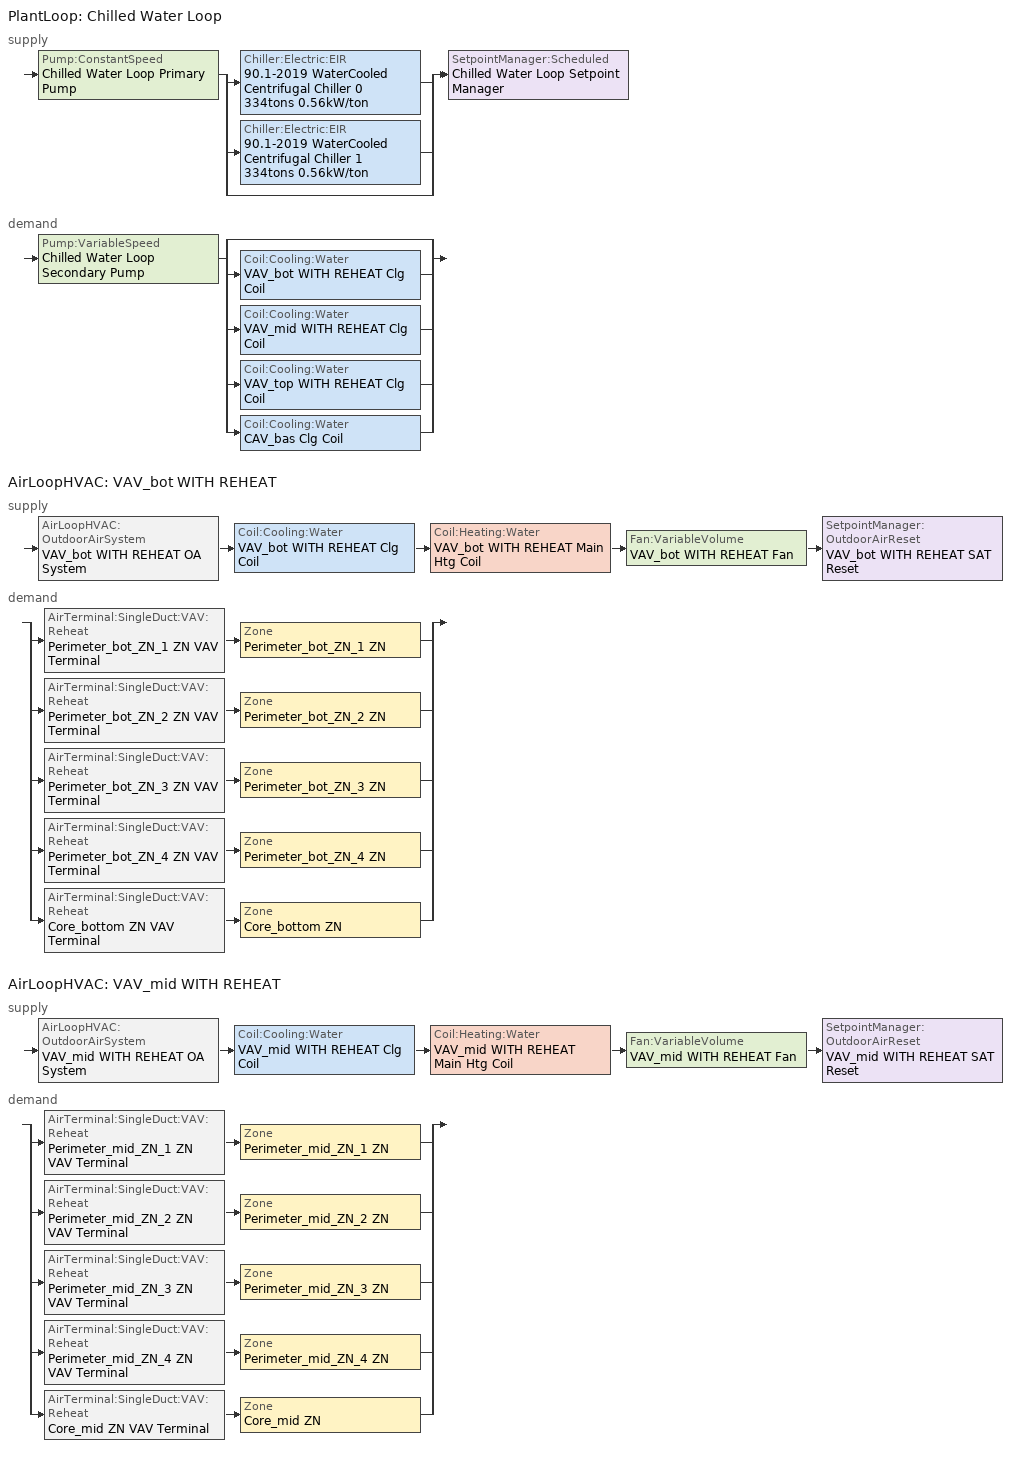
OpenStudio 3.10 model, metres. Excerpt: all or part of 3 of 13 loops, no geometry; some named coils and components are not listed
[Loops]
PlantLoop 'Chilled Water Loop'
 supply: Pump:ConstantSpeed 'Chilled Water Loop Primary Pump' > split
  | Chiller:Electric:EIR '90.1-2019 WaterCooled  Centrifugal Chiller 0 334tons 0.56kW/ton'
  | Chiller:Electric:EIR '90.1-2019 WaterCooled  Centrifugal Chiller 1 334tons 0.56kW/ton'
  | bypass
  join > SetpointManager:Scheduled 'Chilled Water Loop Setpoint Manager'
 demand: Pump:VariableSpeed 'Chilled Water Loop Secondary Pump' > split
  | bypass
  | Coil:Cooling:Water 'VAV_bot WITH REHEAT Clg Coil'
  | Coil:Cooling:Water 'VAV_mid WITH REHEAT Clg Coil'
  | Coil:Cooling:Water 'VAV_top WITH REHEAT Clg Coil'
  | Coil:Cooling:Water 'CAV_bas Clg Coil'
AirLoopHVAC 'VAV_bot WITH REHEAT'
 supply: AirLoopHVAC:OutdoorAirSystem 'VAV_bot WITH REHEAT OA System' > Coil:Cooling:Water 'VAV_bot WITH REHEAT Clg Coil' > Coil:Heating:Water 'VAV_bot WITH REHEAT Main Htg Coil' > Fan:VariableVolume 'VAV_bot WITH REHEAT Fan' > SetpointManager:OutdoorAirReset 'VAV_bot WITH REHEAT SAT Reset'
 demand: split
  | AirTerminal:SingleDuct:VAV:Reheat 'Perimeter_bot_ZN_1 ZN VAV Terminal' > Zone 'Perimeter_bot_ZN_1 ZN'
  | AirTerminal:SingleDuct:VAV:Reheat 'Perimeter_bot_ZN_2 ZN VAV Terminal' > Zone 'Perimeter_bot_ZN_2 ZN'
  | AirTerminal:SingleDuct:VAV:Reheat 'Perimeter_bot_ZN_3 ZN VAV Terminal' > Zone 'Perimeter_bot_ZN_3 ZN'
  | AirTerminal:SingleDuct:VAV:Reheat 'Perimeter_bot_ZN_4 ZN VAV Terminal' > Zone 'Perimeter_bot_ZN_4 ZN'
  | AirTerminal:SingleDuct:VAV:Reheat 'Core_bottom ZN VAV Terminal' > Zone 'Core_bottom ZN'
AirLoopHVAC 'VAV_mid WITH REHEAT'
 supply: AirLoopHVAC:OutdoorAirSystem 'VAV_mid WITH REHEAT OA System' > Coil:Cooling:Water 'VAV_mid WITH REHEAT Clg Coil' > Coil:Heating:Water 'VAV_mid WITH REHEAT Main Htg Coil' > Fan:VariableVolume 'VAV_mid WITH REHEAT Fan' > SetpointManager:OutdoorAirReset 'VAV_mid WITH REHEAT SAT Reset'
 demand: split
  | AirTerminal:SingleDuct:VAV:Reheat 'Perimeter_mid_ZN_1 ZN VAV Terminal' > Zone 'Perimeter_mid_ZN_1 ZN'
  | AirTerminal:SingleDuct:VAV:Reheat 'Perimeter_mid_ZN_2 ZN VAV Terminal' > Zone 'Perimeter_mid_ZN_2 ZN'
  | AirTerminal:SingleDuct:VAV:Reheat 'Perimeter_mid_ZN_3 ZN VAV Terminal' > Zone 'Perimeter_mid_ZN_3 ZN'
  | AirTerminal:SingleDuct:VAV:Reheat 'Perimeter_mid_ZN_4 ZN VAV Terminal' > Zone 'Perimeter_mid_ZN_4 ZN'
  | AirTerminal:SingleDuct:VAV:Reheat 'Core_mid ZN VAV Terminal' > Zone 'Core_mid ZN'
[Sizing:Zone] Zone Cooling Design Supply Air Temperature Input Method=SupplyAirTemperature; Zone Cooling Design Supply Air Temperature {C}=12.7778; Zone Cooling Design Supply Air Temperature Difference {deltaC}=11.11; Zone Heating Design Supply Air Temperature Input Method=SupplyAirTemperature; Zone Heating Design Supply Air Temperature {C}=40; Zone Heating Design Supply Air Temperature Difference {deltaC}=11.11; Zone Cooling Design Supply Air Humidity Ratio {kg-H2O/kg-air}=0.0085; Zone Heating Design Supply Air Humidity Ratio {kg-H2O/kg-air}=0.008; Cooling Design Air Flow Method=DesignDayWithLimit; Heating Design Air Flow Method=DesignDay; Heating Maximum Air Flow Fraction=1; Account for Dedicated Outdoor Air System=No; Dedicated Outdoor Air System Control Strategy=NeutralSupplyAir; Dedicated Outdoor Air Low Setpoint Temperature for Design {C}=autosize; Dedicated Outdoor Air High Setpoint Temperature for Design {C}=autosize; Zone Load Sizing Method=Sensible Load Only No Latent Load; Zone Latent Cooling Design Supply Air Humidity Ratio Input Method=HumidityRatioDifference; Zone Cooling Design Supply Air Humidity Ratio Difference {kgWater/kgDryAir}=0.005; Zone Latent Heating Design Supply Air Humidity Ratio Input Method=HumidityRatioDifference; Zone Humidification Design Supply Air Humidity Ratio Difference {kgWater/kgDryAir}=0.005; Design Minimum Zone Ventilation Efficiency=0.6; Sizing Option=Coincident
Core_bottom ZN; Core_mid ZN; Perimeter_bot_ZN_1 ZN; Perimeter_bot_ZN_2 ZN; Perimeter_bot_ZN_3 ZN; Perimeter_bot_ZN_4 ZN; Perimeter_mid_ZN_1 ZN; Perimeter_mid_ZN_2 ZN; Perimeter_mid_ZN_3 ZN; Perimeter_mid_ZN_4 ZN
[Zone equipment]
Core_bottom ZN: Core_bottom ZN VAV Terminal
Core_mid ZN: Core_mid ZN VAV Terminal
Perimeter_bot_ZN_1 ZN: Perimeter_bot_ZN_1 ZN VAV Terminal
Perimeter_bot_ZN_2 ZN: Perimeter_bot_ZN_2 ZN VAV Terminal
Perimeter_bot_ZN_3 ZN: Perimeter_bot_ZN_3 ZN VAV Terminal
Perimeter_bot_ZN_4 ZN: Perimeter_bot_ZN_4 ZN VAV Terminal
Perimeter_mid_ZN_1 ZN: Perimeter_mid_ZN_1 ZN VAV Terminal
Perimeter_mid_ZN_2 ZN: Perimeter_mid_ZN_2 ZN VAV Terminal
Perimeter_mid_ZN_3 ZN: Perimeter_mid_ZN_3 ZN VAV Terminal
Perimeter_mid_ZN_4 ZN: Perimeter_mid_ZN_4 ZN VAV Terminal
[PlantLoop]
Chilled Water Loop: Glycol Concentration=0; Maximum Loop Temperature {C}=40; Minimum Loop Temperature {C}=1; Plant Loop Volume {m3}=Autocalculate; Load Distribution Scheme=Optimal; Common Pipe Simulation=CommonPipe
[Sizing:Plant]
Chilled Water Loop: Loop Type=Cooling; Design Loop Exit Temperature {C}=6.66667; Loop Design Temperature Difference {deltaC}=8.33333; Sizing Option=NonCoincident; Zone Timesteps in Averaging Window=1; Coincident Sizing Factor Mode=None
[SetpointManager:Scheduled]
Chilled Water Loop Setpoint Manager: Control Variable=Temperature; Schedule=Chilled Water Loop Temp - 44F; Setpoint Node or NodeList=Chilled Water Loop Supply Outlet Node
[Pump:VariableSpeed]
Chilled Water Loop Secondary Pump: Rated Pump Head {Pa}=134508; Motor Efficiency=0.946296; Fraction of Motor Inefficiencies to Fluid Stream=0; Coefficient 1 of the Part Load Performance Curve=0; Coefficient 2 of the Part Load Performance Curve=0.0205; Coefficient 3 of the Part Load Performance Curve=0.4101; Coefficient 4 of the Part Load Performance Curve=0.5753; Pump Control Type=Intermittent; Skin Loss Radiative Fraction=0.5; Design Power Sizing Method=PowerPerFlowPerPressure; Design Electric Power per Unit Flow Rate {W/(m3/s)}=348701.1; Design Shaft Power per Unit Flow Rate per Unit Head {W-s/m3-Pa}=1.28205; Design Minimum Flow Rate Fraction=0
[Pump:ConstantSpeed]
Chilled Water Loop Primary Pump: Rated Flow Rate {m3/s}=autosize; Rated Pump Head {Pa}=44836; Rated Power Consumption {W}=autosize; Motor Efficiency=0.927087; Fraction of Motor Inefficiencies to Fluid Stream=0; Pump Control Type=Intermittent; Design Power Sizing Method=PowerPerFlowPerPressure; Design Electric Power per Unit Flow Rate {W/(m3/s)}=348701.1; Design Shaft Power per Unit Flow Rate per Unit Head {W-s/m3-Pa}=1.28205
[AirLoopHVAC] Availability Schedule=OfficeLarge HVACOperationSchd; Design Supply Air Flow Rate {m3/s}=autosize; Design Return Air Flow Fraction of Supply Air Flow=1
VAV_bot WITH REHEAT; VAV_mid WITH REHEAT
[Sizing:System] Type of Load to Size On=Sensible; Central Heating Maximum System Air Flow Ratio=0.3; Preheat Design Temperature {C}=7.22222; Preheat Design Humidity Ratio {kg-H2O/kg-Air}=0.008; Precool Design Temperature {C}=12.7778; Precool Design Humidity Ratio {kg-H2O/kg-Air}=0.008; Central Cooling Design Supply Air Temperature {C}=12.7778; Central Heating Design Supply Air Temperature {C}=12.7778; Sizing Option=Coincident; 100% Outdoor Air in Cooling=No; 100% Outdoor Air in Heating=No; Central Cooling Design Supply Air Humidity Ratio {kg-H2O/kg-Air}=0.0085; Central Heating Design Supply Air Humidity Ratio {kg-H2O/kg-Air}=0.008; Cooling Design Air Flow Method=DesignDay; Heating Design Air Flow Method=DesignDay; System Outdoor Air Method=ZoneSum; Zone Maximum Outdoor Air Fraction=1; Cooling Supply Air Flow Rate Per Floor Area {m3/s-m2}=0.00996765; Cooling Fraction of Autosized Cooling Supply Air Flow Rate=1; Cooling Supply Air Flow Rate Per Unit Cooling Capacity {m3/s-W}=3.94755e-05; Heating Supply Air Flow Rate Per Floor Area {m3/s-m2}=0.00996765; Heating Fraction of Autosized Heating Supply Air Flow Rate=1; Heating Fraction of Autosized Cooling Supply Air Flow Rate=1; Heating Supply Air Flow Rate Per Unit Heating Capacity {m3/s-W}=3.15882e-05; Cooling Design Capacity Method=CoolingDesignCapacity; Cooling Design Capacity {W}=autosize; Cooling Design Capacity Per Floor Area {W/m2}=234.7; Fraction of Autosized Cooling Design Capacity=1; Heating Design Capacity Method=HeatingDesignCapacity; Heating Design Capacity {W}=autosize; Heating Design Capacity Per Floor Area {W/m2}=157; Fraction of Autosized Heating Design Capacity=1; Central Cooling Capacity Control Method=OnOff; Occupant Diversity=autosize
Name | Design Outdoor Air Flow Rate {m3/s}
VAV_bot WITH REHEAT | 2.03056
VAV_mid WITH REHEAT | 20.3056
[Fan:VariableVolume] Availability Schedule=Always On Discrete; Pressure Rise {Pa}=1389.92; Maximum Flow Rate {m3/s}=Autosize; Fan Power Minimum Flow Rate Input Method=Fraction; Fan Power Minimum Flow Fraction=0.25; Fan Power Minimum Air Flow Rate {m3/s}=0; Motor In Airstream Fraction=1; Fan Power Coefficient 1=0.04076; Fan Power Coefficient 2=0.0881; Fan Power Coefficient 3=-0.0729; Fan Power Coefficient 4=0.9437; Fan Power Coefficient 5=0
Name | Fan Total Efficiency | Motor Efficiency
VAV_bot WITH REHEAT Fan | 0.6084 | 0.936
VAV_mid WITH REHEAT Fan | 0.6253 | 0.962
[Controller:WaterCoil] Action=Reverse; Minimum Actuated Flow {m3/s}=0
Name | Water Coil
VAV_bot WITH REHEAT Clg Coil Controller | VAV_bot WITH REHEAT Clg Coil
VAV_mid WITH REHEAT Clg Coil Controller | VAV_mid WITH REHEAT Clg Coil
VAV_top WITH REHEAT Clg Coil Controller | VAV_top WITH REHEAT Clg Coil
CAV_bas Clg Coil Controller | CAV_bas Clg Coil
[Coil:Cooling:Water] Availability Schedule=Always On Discrete; Design Inlet Water Temperature {C}=Autosize; Heat Exchanger Configuration=CrossFlow
VAV_bot WITH REHEAT Clg Coil; VAV_mid WITH REHEAT Clg Coil; VAV_top WITH REHEAT Clg Coil; CAV_bas Clg Coil
[Controller:OutdoorAir] Minimum Outdoor Air Flow Rate {m3/s}=0; Maximum Outdoor Air Flow Rate {m3/s}=Autosize; Economizer Control Type=DifferentialEnthalpy; Economizer Control Action Type=ModulateFlow; Lockout Type=LockoutWithHeating; Minimum Limit Type=FixedMinimum; Minimum Outdoor Air Schedule=OfficeLarge MinOA_MotorizedDamper_Sched; High Humidity Control=No; High Humidity Outdoor Air Flow Ratio=1; Control High Indoor Humidity Based on Outdoor Humidity Ratio=Yes; Heat Recovery Bypass Control Type=BypassWhenOAFlowGreaterThanMinimum; Economizer Operation Staging=InterlockedWithMechanicalCooling
Name | Maximum Fraction of Outdoor Air Schedule | Controller Mechanical Ventilation
VAV_bot WITH REHEAT OA Controller | VAV_bot WITH REHEAT_MAX_OA_FRAC | VAV_bot WITH REHEAT Vent Controller
VAV_mid WITH REHEAT OA Controller | VAV_mid WITH REHEAT_MAX_OA_FRAC | VAV_mid WITH REHEAT Vent Controller
[Controller:MechanicalVentilation] Availability Schedule=Always On Discrete; System Outdoor Air Method=Standard62.1VentilationRateProcedureWithLimit
VAV_bot WITH REHEAT Vent Controller; VAV_mid WITH REHEAT Vent Controller
[AirLoopHVAC:OutdoorAirSystem]
Name | Controller
VAV_bot WITH REHEAT OA System | VAV_bot WITH REHEAT OA Controller
VAV_mid WITH REHEAT OA System | VAV_mid WITH REHEAT OA Controller
[AirTerminal:SingleDuct:VAV:Reheat] Availability Schedule=Always On Discrete; Maximum Air Flow Rate {m3/s}=AutoSize; Zone Minimum Air Flow Input Method=Scheduled; Constant Minimum Air Flow Fraction=0; Fixed Minimum Air Flow Rate {m3/s}=0; Maximum Hot Water or Steam Flow Rate {m3/s}=AutoSize; Minimum Hot Water or Steam Flow Rate {m3/s}=0; Convergence Tolerance=0.001; Damper Heating Action=ReverseWithLimits; Maximum Flow per Zone Floor Area During Reheat {m3/s-m2}=AutoSize; Maximum Flow Fraction During Reheat=0.5; Maximum Reheat Air Temperature {C}=40; Control For Outdoor Air=No
Name | Minimum Air Flow Fraction Schedule | Reheat Coil
Perimeter_bot_ZN_1 ZN VAV Terminal | Perimeter_bot_ZN_1 ZN VAV Terminal - MDP - adjusted | Perimeter_bot_ZN_1 ZN Reheat Coil
Perimeter_bot_ZN_2 ZN VAV Terminal | Perimeter_bot_ZN_2 ZN VAV Terminal - MDP - adjusted | Perimeter_bot_ZN_2 ZN Reheat Coil
Perimeter_bot_ZN_3 ZN VAV Terminal | Perimeter_bot_ZN_3 ZN VAV Terminal - MDP - adjusted | Perimeter_bot_ZN_3 ZN Reheat Coil
Perimeter_bot_ZN_4 ZN VAV Terminal | Perimeter_bot_ZN_4 ZN VAV Terminal - MDP - adjusted | Perimeter_bot_ZN_4 ZN Reheat Coil
Core_bottom ZN VAV Terminal | Core_bottom ZN VAV Terminal - MDP - adjusted | Core_bottom ZN Reheat Coil
Perimeter_mid_ZN_1 ZN VAV Terminal | Perimeter_mid_ZN_1 ZN VAV Terminal - MDP - adjusted | Perimeter_mid_ZN_1 ZN Reheat Coil
Perimeter_mid_ZN_2 ZN VAV Terminal | Perimeter_mid_ZN_2 ZN VAV Terminal - MDP - adjusted | Perimeter_mid_ZN_2 ZN Reheat Coil
Perimeter_mid_ZN_3 ZN VAV Terminal | Perimeter_mid_ZN_3 ZN VAV Terminal - MDP - adjusted | Perimeter_mid_ZN_3 ZN Reheat Coil
Perimeter_mid_ZN_4 ZN VAV Terminal | Perimeter_mid_ZN_4 ZN VAV Terminal - MDP - adjusted | Perimeter_mid_ZN_4 ZN Reheat Coil
Core_mid ZN VAV Terminal | Core_mid ZN VAV Terminal - MDP - adjusted | Core_mid ZN Reheat Coil
[EnergyManagementSystem:Program]
ems_VAV_top_WITH_REHEAT_OptimumStartProg0: IF DaylightSavings==0 && DayOfWeek>1 && Hour==5 && OAT_3<23.9 && OAT_3>1.7; SET ems_VAV_top_WITH_REHEAT_ClgSch0 = 29.4; SET ems_VAV_top_WITH_REHEAT_HtgSch0 = 15.6; ELSEIF DaylightSavings==0 && DayOfWeek==1 && Hour==7 && OAT_3<23.9 && OAT_3>1.7; SET ems_VAV_top_WITH_REHEAT_ClgSch0 = 29.4; SET ems_VAV_top_WITH_REHEAT_HtgSch0 = 15.6; ELSEIF DaylightSavings==1 && DayOfWeek>1 && Hour==4 && OAT_3<23.9 && OAT_3>1.7; SET ems_VAV_top_WITH_REHEAT_ClgSch0 = 29.4; SET ems_VAV_top_WITH_REHEAT_HtgSch0 = 15.6; ELSEIF DaylightSavings==1 && DayOfWeek==1 && Hour==6 && OAT_3<23.9 && OAT_3>1.7; SET ems_VAV_top_WITH_REHEAT_ClgSch0 = 29.4; SET ems_VAV_top_WITH_REHEAT_HtgSch0 = 15.6; ELSE; SET ems_VAV_top_WITH_REHEAT_ClgSch0 = NULL; SET ems_VAV_top_WITH_REHEAT_HtgSch0 = NULL; ENDIF
[EnergyManagementSystem:ProgramCallingManager]
Transformer_Load_Prog_Manager: AfterPredictorAfterHVACManagers; Transformer_Load_Prog
SET_ems_Basement_Light_EMS_Program_Manager: AfterPredictorAfterHVACManagers; SET_ems_Basement_Light_EMS_Program
SET_ems_Core_bottom_Light_EMS_Program_Manager: AfterPredictorAfterHVACManagers; SET_ems_Core_bottom_Light_EMS_Program
SET_ems_Core_mid_Light_EMS_Program_Manager: AfterPredictorAfterHVACManagers; SET_ems_Core_mid_Light_EMS_Program
SET_ems_Core_top_Light_EMS_Program_Manager: AfterPredictorAfterHVACManagers; SET_ems_Core_top_Light_EMS_Program
SET_ems_Perimeter_bot_ZN_1_Light_EMS_Program_Manager: AfterPredictorAfterHVACManagers; SET_ems_Perimeter_bot_ZN_1_Light_EMS_Program
SET_ems_Perimeter_bot_ZN_2_Light_EMS_Program_Manager: AfterPredictorAfterHVACManagers; SET_ems_Perimeter_bot_ZN_2_Light_EMS_Program
SET_ems_Perimeter_bot_ZN_3_Light_EMS_Program_Manager: AfterPredictorAfterHVACManagers; SET_ems_Perimeter_bot_ZN_3_Light_EMS_Program
SET_ems_Perimeter_bot_ZN_4_Light_EMS_Program_Manager: AfterPredictorAfterHVACManagers; SET_ems_Perimeter_bot_ZN_4_Light_EMS_Program
SET_ems_Perimeter_mid_ZN_1_Light_EMS_Program_Manager: AfterPredictorAfterHVACManagers; SET_ems_Perimeter_mid_ZN_1_Light_EMS_Program
SET_ems_Perimeter_mid_ZN_2_Light_EMS_Program_Manager: AfterPredictorAfterHVACManagers; SET_ems_Perimeter_mid_ZN_2_Light_EMS_Program
SET_ems_Perimeter_mid_ZN_3_Light_EMS_Program_Manager: AfterPredictorAfterHVACManagers; SET_ems_Perimeter_mid_ZN_3_Light_EMS_Program
SET_ems_Perimeter_mid_ZN_4_Light_EMS_Program_Manager: AfterPredictorAfterHVACManagers; SET_ems_Perimeter_mid_ZN_4_Light_EMS_Program
SET_ems_Perimeter_top_ZN_1_Light_EMS_Program_Manager: AfterPredictorAfterHVACManagers; SET_ems_Perimeter_top_ZN_1_Light_EMS_Program
SET_ems_Perimeter_top_ZN_2_Light_EMS_Program_Manager: AfterPredictorAfterHVACManagers; SET_ems_Perimeter_top_ZN_2_Light_EMS_Program
SET_ems_Perimeter_top_ZN_3_Light_EMS_Program_Manager: AfterPredictorAfterHVACManagers; SET_ems_Perimeter_top_ZN_3_Light_EMS_Program
[SetpointManager:OutdoorAirReset] Control Variable=Temperature; Setpoint at Outdoor Low Temperature {C}=15.5556; Outdoor Low Temperature {C}=10; Setpoint at Outdoor High Temperature {C}=12.7778; Outdoor High Temperature {C}=21.1111
Name | Setpoint Node or NodeList
VAV_bot WITH REHEAT SAT Reset | VAV_bot WITH REHEAT Supply Outlet Node
VAV_mid WITH REHEAT SAT Reset | VAV_mid WITH REHEAT Supply Outlet Node
[Schedule:Constant] Value=1
Always On Discrete; VAV_bot WITH REHEAT_MAX_OA_FRAC; VAV_mid WITH REHEAT_MAX_OA_FRAC
[Schedule:Ruleset]
Chilled Water Loop Temp - 44F: Default Day Schedule=Chilled Water Loop Temp - 44F Default
OfficeLarge HVACOperationSchd: Default Day Schedule=OfficeLarge HVACOperationSchd Default; Summer Design Day Schedule=OfficeLarge HVACOperationSchd Summer Design Day; Winter Design Day Schedule=OfficeLarge HVACOperationSchd Winter Design Day
OfficeLarge MinOA_MotorizedDamper_Sched: Default Day Schedule=OfficeLarge MinOA_MotorizedDamper_Sched Default; Summer Design Day Schedule=OfficeLarge MinOA_MotorizedDamper_Sched Summer Design Day; Winter Design Day Schedule=OfficeLarge MinOA_MotorizedDamper_Sched Winter Design Day
Core_bottom ZN VAV Terminal - MDP - adjusted: Default Day Schedule=Core_bottom ZN VAV Terminal - MDP Default 1
Perimeter_bot_ZN_1 ZN VAV Terminal - MDP - adjusted: Default Day Schedule=Perimeter_bot_ZN_1 ZN VAV Terminal - MDP Default 1
Perimeter_bot_ZN_2 ZN VAV Terminal - MDP - adjusted: Default Day Schedule=Perimeter_bot_ZN_2 ZN VAV Terminal - MDP Default 1
Perimeter_bot_ZN_3 ZN VAV Terminal - MDP - adjusted: Default Day Schedule=Perimeter_bot_ZN_3 ZN VAV Terminal - MDP Default 1
Perimeter_bot_ZN_4 ZN VAV Terminal - MDP - adjusted: Default Day Schedule=Perimeter_bot_ZN_4 ZN VAV Terminal - MDP Default 1
Core_mid ZN VAV Terminal - MDP - adjusted: Default Day Schedule=Core_mid ZN VAV Terminal - MDP Default 1
Perimeter_mid_ZN_1 ZN VAV Terminal - MDP - adjusted: Default Day Schedule=Perimeter_mid_ZN_1 ZN VAV Terminal - MDP Default 1
Perimeter_mid_ZN_2 ZN VAV Terminal - MDP - adjusted: Default Day Schedule=Perimeter_mid_ZN_2 ZN VAV Terminal - MDP Default 1
Perimeter_mid_ZN_3 ZN VAV Terminal - MDP - adjusted: Default Day Schedule=Perimeter_mid_ZN_3 ZN VAV Terminal - MDP Default 1
Perimeter_mid_ZN_4 ZN VAV Terminal - MDP - adjusted: Default Day Schedule=Perimeter_mid_ZN_4 ZN VAV Terminal - MDP Default 1
[Schedule:Day]
Chilled Water Loop Temp - 44F Default: 24, 0, 6.66667
OfficeLarge HVACOperationSchd Default; OfficeLarge MinOA_MotorizedDamper_Sched Default: No, 24, 0, 0
OfficeLarge HVACOperationSchd Summer Design Day; OfficeLarge HVACOperationSchd SmrDsn|Wkdy Day: No, 6, 0, 0, 22, 0, 1, 24, 0, 0
OfficeLarge HVACOperationSchd Winter Design Day; OfficeLarge HVACOperationSchd WntrDsn|Sat Day: No, 6, 0, 0, 18, 0, 1, 24, 0, 0
OfficeLarge MinOA_MotorizedDamper_Sched Summer Design Day; OfficeLarge MinOA_MotorizedDamper_Sched SmrDsn|Wkdy Day: No, 7, 0, 0, 22, 0, 1, 24, 0, 0
OfficeLarge MinOA_MotorizedDamper_Sched Winter Design Day; OfficeLarge MinOA_MotorizedDamper_Sched WntrDsn|Sat Day: No, 7, 0, 0, 18, 0, 1, 24, 0, 0
Core_bottom ZN VAV Terminal - MDP Default 1: 12, 0, 0.288, 13, 0, 0.1, 24, 0, 0.288
Perimeter_bot_ZN_1 ZN VAV Terminal - MDP Default 1; Perimeter_mid_ZN_1 ZN VAV Terminal - MDP Default 1: 12, 0, 0.143, 13, 0, 0.1, 24, 0, 0.143
Perimeter_bot_ZN_2 ZN VAV Terminal - MDP Default 1: 12, 0, 0.112, 13, 0, 0.1, 24, 0, 0.112
Perimeter_bot_ZN_3 ZN VAV Terminal - MDP Default 1: 12, 0, 0.202, 13, 0, 0.1, 24, 0, 0.202
Perimeter_bot_ZN_4 ZN VAV Terminal - MDP Default 1: 12, 0, 0.075, 13, 0, 0.1, 24, 0, 0.075
Core_mid ZN VAV Terminal - MDP Default 1: 12, 0, 0.326, 13, 0, 0.1, 24, 0, 0.326
Perimeter_mid_ZN_2 ZN VAV Terminal - MDP Default 1: 12, 0, 0.098, 13, 0, 0.1, 24, 0, 0.098
Perimeter_mid_ZN_3 ZN VAV Terminal - MDP Default 1: 12, 0, 0.207, 13, 0, 0.1, 24, 0, 0.207
Perimeter_mid_ZN_4 ZN VAV Terminal - MDP Default 1: 12, 0, 0.091, 13, 0, 0.1, 24, 0, 0.091
[Schedule:Rule] Date Specification Type=DateRange; Start Month=1; Start Day=1; End Month=12; End Day=31
Name | Schedule Ruleset | Rule Order | Day Schedule | Apply Monday | Apply Tuesday | Apply Wednesday | Apply Thursday | Apply Friday | Apply Saturday
Schedule Rule 28 | OfficeLarge HVACOperationSchd | 1 | OfficeLarge HVACOperationSchd SmrDsn|Wkdy Day | Yes | Yes | Yes | Yes | Yes
Schedule Rule 29 | OfficeLarge HVACOperationSchd | 0 | OfficeLarge HVACOperationSchd WntrDsn|Sat Day |  |  |  |  |  | Yes
Schedule Rule 30 | OfficeLarge MinOA_MotorizedDamper_Sched | 1 | OfficeLarge MinOA_MotorizedDamper_Sched SmrDsn|Wkdy Day | Yes | Yes | Yes | Yes | Yes
Schedule Rule 31 | OfficeLarge MinOA_MotorizedDamper_Sched | 0 | OfficeLarge MinOA_MotorizedDamper_Sched WntrDsn|Sat Day |  |  |  |  |  | Yes
